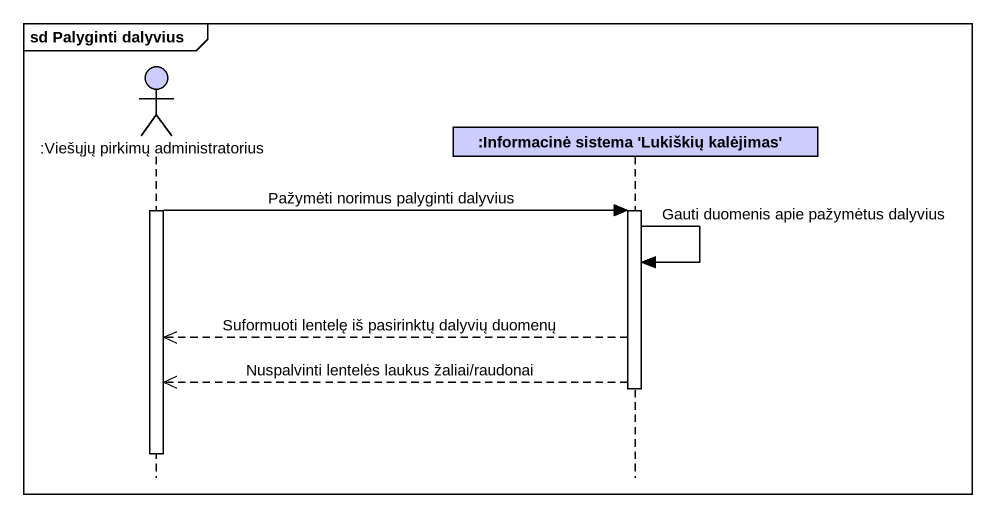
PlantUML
@startuml
mainframe sd Palyginti dalyvius
hide footbox
actor ":Viešųjų pirkimų administratorius" as Viešųjų_pirkimų #CCCCFF
participant ":Informacinė sistema 'Lukiškių kalėjimas'" as Informacinė_sistema #CCCCFF

activate Viešųjų_pirkimų
Viešųjų_pirkimų -> Informacinė_sistema : Pažymėti norimus palyginti dalyvius
activate Informacinė_sistema
Informacinė_sistema -> Informacinė_sistema : Gauti duomenis apie pažymėtus dalyvius
Informacinė_sistema -->> Viešųjų_pirkimų : Suformuoti lentelę iš pasirinktų dalyvių duomenų
Informacinė_sistema -->> Viešųjų_pirkimų : Nuspalvinti lentelės laukus žaliai/raudonai
deactivate Informacinė_sistema
deactivate Viešųjų_pirkimų
@enduml
